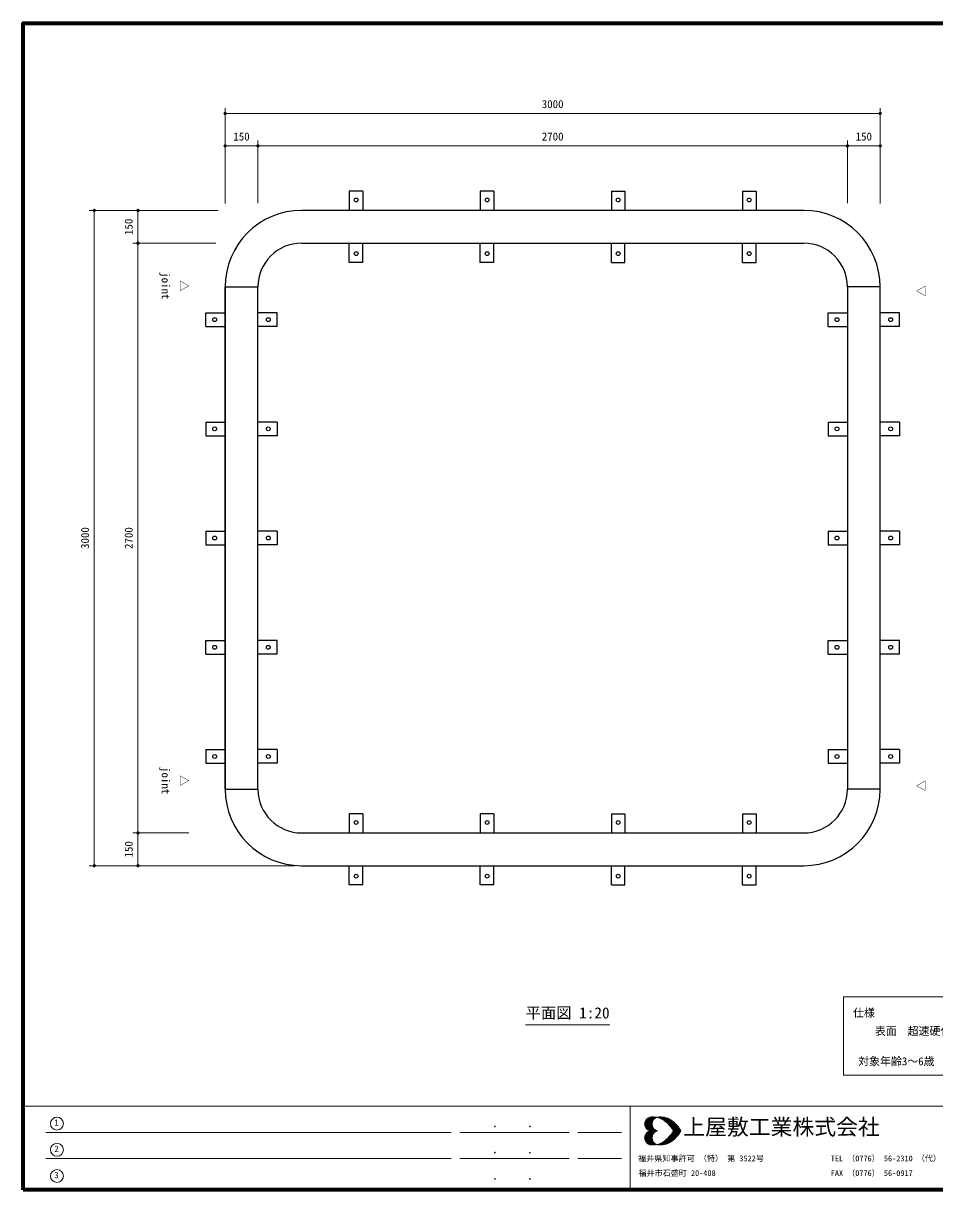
# Model space of a CAD drawing. Units: millimetres on the paper, enlarged 5 times, with parts at other scales. Extents: x 75 to 2025, y 75 to 1410.
# Drawn here: x 75 to 1118, y 75 to 1410 of the extents above; entities that cross this region are included whole.
import ezdxf
from ezdxf.enums import TextEntityAlignment as Align

# ---------------------------------------------------------------- set-up
doc = ezdxf.new("R2010")
doc.units = ezdxf.units.MM
doc.header["$LTSCALE"] = 5
for name, color, linetype, lineweight in [('0_15', 1, 'Continuous', 25), ('D-STR-1', 1, 'Continuous', 25), ('D-STR-DIM', 7, 'Continuous', 13), ('D-STR-TXT', 7, 'Continuous', 13), ('D-TTL', 7, 'Continuous', 70), ('D-TTL-FRAM', 7, 'Continuous', 13), ('D-TTL-TXT', 7, 'Continuous', 13)]:
    doc.layers.add(name, color=color, linetype=linetype, lineweight=lineweight)
doc.layers.add('D-DOC', color=7, linetype='Continuous')
doc.layers.add('D-STR-HTXT', color=7, linetype='Continuous')
doc.styles.add('ＭＳ ゴシック', font='')
doc.styles.get('ＭＳ ゴシック').set_extended_font_data('MS Gothic')

# ---------------------------------------------------------------- blocks, each defined once
blk = doc.blocks.new('filled_dot')
at = {"color": 0, "linetype": 'Continuous', "lineweight": -2, "const_width": 1.25}
blk.add_lwpolyline([(-0.625, 0, 1), (0.625, 0, 1)], format="xyb", close=True, dxfattribs=at)

msp = doc.modelspace()

# ---------------------------------------------------------------- linework, layer by layer
at = {"layer": '0_15'}
for p, q in [((1018.547, 1108.337), (1018.547, 533.337)), ((1056.047, 533.337), (1056.047, 1108.337))]:
    msp.add_line(p, q, dxfattribs=at)
at = {"layer": 'D-STR-1'}
for p, q in [((463.86, 1217.804), (448.235, 1217.804)), ((448.235, 1217.804), (448.235, 1195.864)), ((463.86, 1217.804), (463.86, 1195.864)), ((613.86, 1217.804), (598.235, 1217.804)), ((598.235, 1217.804), (598.235, 1195.864)), ((613.86, 1217.804), (613.86, 1195.864)), ((748.235, 1217.804), (763.86, 1217.804)), ((748.235, 1217.804), (748.235, 1195.864)), ((763.86, 1217.804), (763.86, 1195.864)), ((898.235, 1217.804), (913.86, 1217.804)), ((898.235, 1217.804), (898.235, 1195.864)), ((913.86, 1217.804), (913.86, 1195.864)), ((968.547, 1195.837), (393.547, 1195.837)), ((393.547, 1158.337), (968.547, 1158.337)), ((448.235, 1136.397), (448.235, 1158.337)), ((463.86, 1136.397), (463.86, 1158.337)), ((598.235, 1136.397), (598.235, 1158.337)), ((613.86, 1136.397), (613.86, 1158.337)), ((748.235, 1136.397), (748.235, 1158.337)), ((763.86, 1136.397), (763.86, 1158.337)), ((898.235, 1136.397), (898.235, 1158.337)), ((913.86, 1136.397), (913.86, 1158.337)), ((463.86, 1136.397), (448.235, 1136.397)), ((613.86, 1136.397), (598.235, 1136.397)), ((748.235, 1136.397), (763.86, 1136.397)), ((898.235, 1136.397), (913.86, 1136.397)), ((306.047, 1108.337), (306.047, 533.337)), ((306.047, 1108.337), (343.547, 1108.337)), ((306.047, 533.337), (306.047, 1108.337)), ((343.547, 533.337), (343.547, 1108.337)), ((1056.047, 1108.337), (1018.547, 1108.337)), ((284.107, 1063.024), (284.107, 1078.649)), ((284.107, 1078.649), (306.047, 1078.649)), ((365.487, 1078.649), (343.547, 1078.649)), ((365.487, 1063.024), (365.487, 1078.649)), ((996.607, 1063.024), (996.607, 1078.649)), ((996.607, 1078.649), (1018.547, 1078.649)), ((1077.987, 1078.649), (1056.047, 1078.649)), ((1077.987, 1063.024), (1077.987, 1078.649)), ((284.107, 1063.024), (306.047, 1063.024)), ((365.487, 1063.024), (343.547, 1063.024)), ((996.607, 1063.024), (1018.547, 1063.024)), ((1077.987, 1063.024), (1056.047, 1063.024)), ((284.134, 953.649), (284.134, 938.024)), ((284.134, 953.649), (306.074, 953.649)), ((365.487, 953.649), (343.547, 953.649)), ((365.487, 953.649), (365.487, 938.024)), ((996.607, 953.649), (996.607, 938.024)), ((996.607, 953.649), (1018.547, 953.649)), ((1077.96, 953.649), (1056.02, 953.649)), ((1077.96, 953.649), (1077.96, 938.024)), ((284.134, 938.024), (306.074, 938.024)), ((365.487, 938.024), (343.547, 938.024)), ((996.607, 938.024), (1018.547, 938.024)), ((1077.96, 938.024), (1056.02, 938.024)), ((284.107, 828.649), (284.107, 813.024)), ((284.107, 828.649), (306.047, 828.649)), ((365.487, 828.649), (343.547, 828.649)), ((365.487, 828.649), (365.487, 813.024)), ((996.607, 828.649), (996.607, 813.024)), ((996.607, 828.649), (1018.547, 828.649)), ((1077.987, 828.649), (1056.047, 828.649)), ((1077.987, 828.649), (1077.987, 813.024)), ((284.107, 813.024), (306.047, 813.024)), ((365.487, 813.024), (343.547, 813.024)), ((996.607, 813.024), (1018.547, 813.024)), ((1077.987, 813.024), (1056.047, 813.024)), ((284.134, 688.024), (284.134, 703.649)), ((284.134, 703.649), (306.074, 703.649)), ((365.487, 703.649), (343.547, 703.649)), ((365.487, 688.024), (365.487, 703.649)), ((996.607, 688.024), (996.607, 703.649)), ((996.607, 703.649), (1018.547, 703.649)), ((1077.96, 703.649), (1056.02, 703.649)), ((1077.96, 688.024), (1077.96, 703.649)), ((284.134, 688.024), (306.074, 688.024)), ((365.487, 688.024), (343.547, 688.024)), ((996.607, 688.024), (1018.547, 688.024)), ((1077.96, 688.024), (1056.02, 688.024)), ((284.107, 578.649), (284.107, 563.024)), ((284.107, 578.649), (306.047, 578.649)), ((365.487, 578.649), (343.547, 578.649)), ((365.487, 578.649), (365.487, 563.024)), ((996.607, 578.649), (996.607, 563.024)), ((996.607, 578.649), (1018.547, 578.649)), ((1077.987, 578.649), (1056.047, 578.649)), ((1077.987, 578.649), (1077.987, 563.024)), ((284.107, 563.024), (306.047, 563.024)), ((365.487, 563.024), (343.547, 563.024)), ((996.607, 563.024), (1018.547, 563.024)), ((1077.987, 563.024), (1056.047, 563.024)), ((306.047, 533.337), (343.547, 533.337)), ((1056.047, 533.337), (1018.547, 533.337)), ((463.86, 505.277), (448.235, 505.277)), ((448.235, 505.277), (448.235, 483.337)), ((463.86, 505.277), (463.86, 483.337)), ((613.86, 505.277), (598.235, 505.277)), ((598.235, 505.277), (598.235, 483.337)), ((613.86, 505.277), (613.86, 483.337)), ((748.235, 505.277), (763.86, 505.277)), ((748.235, 505.277), (748.235, 483.337)), ((763.86, 505.277), (763.86, 483.337)), ((898.235, 505.277), (913.86, 505.277)), ((898.235, 505.277), (898.235, 483.337)), ((913.86, 505.277), (913.86, 483.337)), ((393.547, 483.337), (968.547, 483.337)), ((393.547, 445.837), (968.547, 445.837)), ((448.235, 423.87), (448.235, 445.81)), ((463.86, 423.87), (463.86, 445.81)), ((598.235, 423.87), (598.235, 445.81)), ((613.86, 423.87), (613.86, 445.81)), ((748.235, 423.87), (748.235, 445.81)), ((763.86, 423.87), (763.86, 445.81)), ((898.235, 423.87), (898.235, 445.81)), ((913.86, 423.87), (913.86, 445.81)), ((463.86, 423.87), (448.235, 423.87)), ((613.86, 423.87), (598.235, 423.87)), ((748.235, 423.87), (763.86, 423.87)), ((898.235, 423.87), (913.86, 423.87))]:
    msp.add_line(p, q, dxfattribs=at)
for centre in [(456.047, 1207.804), (606.047, 1207.804), (756.047, 1207.804), (906.047, 1207.804), (456.047, 1146.397), (606.047, 1146.397), (756.047, 1146.397), (906.047, 1146.397), (294.08, 1070.837), (355.514, 1070.837), (1006.58, 1070.837), (1068.014, 1070.837), (294.08, 945.837), (355.487, 945.837), (1006.607, 945.837), (1068.014, 945.837), (294.08, 820.837), (355.514, 820.837), (1006.58, 820.837), (1068.014, 820.837), (294.08, 695.837), (355.487, 695.837), (1006.607, 695.837), (1068.014, 695.837), (294.08, 570.837), (355.514, 570.837), (1006.58, 570.837), (1068.014, 570.837), (456.047, 495.277), (606.047, 495.277), (756.047, 495.277), (906.047, 495.277), (456.047, 433.87), (606.047, 433.87), (756.047, 433.87), (906.047, 433.87)]:
    msp.add_circle(centre, 2.188, dxfattribs=at)
for centre, radius, start, end in [((393.547, 1108.337), 87.5, 90, 180), ((968.547, 1108.337), 87.5, 0, 90), ((393.547, 1108.337), 50, 90, 180), ((968.547, 1108.337), 50, 0, 90), ((393.547, 533.337), 87.5, 180, 270), ((393.547, 533.337), 50, 180, 270), ((968.547, 533.337), 87.5, 270, 0), ((968.547, 533.337), 50, 270, 0)]:
    msp.add_arc(centre, radius, start, end, dxfattribs=at)
at = {"layer": 'D-STR-DIM'}
for p, q in [((306.047, 1203.837), (306.047, 1312.848)), ((1056.047, 1203.837), (1056.047, 1312.848)), ((306.047, 1306.848), (1056.047, 1306.848)), ((306.047, 1203.837), (306.047, 1275.751)), ((306.047, 1269.751), (343.547, 1269.751)), ((343.547, 1204.044), (343.547, 1275.751)), ((343.547, 1204.044), (343.547, 1275.751)), ((343.547, 1269.751), (1018.547, 1269.751)), ((1018.547, 1204.044), (1018.547, 1275.751)), ((1018.547, 1204.044), (1018.547, 1275.751)), ((1056.047, 1269.751), (1018.547, 1269.751)), ((1056.047, 1203.837), (1056.047, 1275.751)), ((298.047, 1195.837), (150.278, 1195.837)), ((156.278, 445.837), (156.278, 1195.837)), ((298.047, 1195.837), (200.293, 1195.837)), ((206.293, 1195.837), (206.293, 1158.337)), ((295.408, 1158.337), (200.293, 1158.337)), ((295.408, 1158.337), (200.293, 1158.337)), ((206.293, 483.337), (206.293, 1158.337)), ((264.66, 483.337), (200.293, 483.337)), ((264.66, 483.337), (200.293, 483.337)), ((206.293, 445.837), (206.293, 483.337)), ((385.547, 445.837), (150.278, 445.837)), ((385.547, 445.837), (200.293, 445.837))]:
    msp.add_line(p, q, dxfattribs=at)
at = {"layer": 'D-STR-TXT'}
msp.add_line((650.11, 263.578), (746.36, 263.578), dxfattribs=at)
at = {"layer": 'D-TTL'}
msp.add_lwpolyline([(75, 75), (75, 1410), (2025, 1410), (2025, 75)], close=True, dxfattribs=at)
at = {"layer": 'D-TTL-FRAM'}
for p, q in [((75, 170.61), (2025, 170.61)), ((769.806, 170.61), (769.806, 75)), ((564.806, 140.61), (100.851, 140.61)), ((699.806, 140.61), (574.806, 140.61)), ((709.806, 140.61), (759.806, 140.61)), ((564.806, 110.61), (100.851, 110.61)), ((699.806, 110.61), (574.806, 110.61)), ((709.806, 110.61), (759.806, 110.61))]:
    msp.add_line(p, q, dxfattribs=at)
at = {"layer": 'D-TTL-FRAM', "color": 2}
msp.add_lwpolyline([(1014.006, 295.539), (1358.249, 295.539), (1358.249, 206.25), (1014.006, 206.25)], close=True, dxfattribs=at)
at = {"layer": 'D-TTL-TXT'}
for p, q in [((786.349, 150.195), (794.369, 158.216)), ((786.349, 150.299), (794.369, 142.279)), ((786.453, 149.049), (795.619, 158.216)), ((786.453, 151.445), (793.119, 158.112)), ((786.453, 151.341), (795.619, 142.279)), ((786.453, 148.945), (793.223, 142.279)), ((786.661, 148.112), (796.765, 158.216)), ((786.661, 152.279), (796.765, 142.279)), ((786.869, 147.175), (797.807, 158.112)), ((786.869, 147.487), (791.765, 142.487)), ((786.974, 153.112), (791.453, 157.695)), ((786.974, 153.216), (797.911, 142.279)), ((787.286, 146.445), (798.953, 158.008)), ((787.39, 153.945), (799.057, 142.279)), ((787.703, 154.778), (795.515, 147.07)), ((787.703, 145.612), (795.723, 153.633)), ((788.224, 144.987), (795.098, 151.862)), ((788.328, 155.403), (794.994, 148.737)), ((788.744, 144.362), (794.89, 150.508)), ((788.849, 156.028), (794.89, 149.987)), ((789.369, 143.841), (794.89, 149.362)), ((789.474, 156.549), (794.89, 151.133)), ((790.099, 143.32), (795.203, 148.424)), ((790.203, 156.966), (795.098, 152.07)), ((790.828, 142.904), (795.411, 147.487)), ((790.932, 157.487), (795.411, 153.008)), ((791.765, 157.799), (795.723, 153.841)), ((792.703, 158.112), (796.14, 154.57)), ((793.744, 158.216), (796.661, 155.195)), ((794.89, 158.216), (797.182, 155.924)), ((796.036, 158.216), (797.807, 156.445)), ((797.286, 158.216), (798.536, 156.966)), ((798.536, 158.112), (799.265, 157.383)), ((799.577, 157.487), (799.89, 157.903)), ((799.994, 157.799), (800.098, 157.799)), ((800.827, 157.695), (801.348, 158.112)), ((800.932, 158.112), (801.452, 157.487)), ((801.765, 157.383), (802.598, 158.216)), ((802.077, 158.112), (803.223, 156.966)), ((802.702, 157.174), (803.848, 158.216)), ((803.223, 158.112), (804.994, 156.341)), ((803.64, 156.862), (804.994, 158.216)), ((804.369, 158.216), (807.39, 155.091)), ((804.473, 156.549), (806.14, 158.216)), ((805.307, 156.133), (807.181, 158.008)), ((805.515, 158.112), (821.452, 142.279)), ((806.036, 155.716), (808.119, 157.903)), ((806.765, 158.112), (822.598, 142.279)), ((806.869, 155.403), (809.161, 157.695)), ((807.598, 154.883), (810.098, 157.487)), ((808.119, 157.903), (823.744, 142.279)), ((808.223, 154.466), (811.036, 157.174)), ((808.952, 153.945), (811.973, 156.966)), ((809.577, 157.695), (824.994, 142.279)), ((809.577, 153.424), (812.806, 156.549)), ((810.306, 152.904), (813.64, 156.237)), ((810.931, 152.383), (814.369, 155.924)), ((811.244, 157.174), (826.139, 142.279)), ((811.556, 151.862), (815.202, 155.508)), ((812.077, 151.237), (815.931, 155.091)), ((812.702, 150.716), (816.66, 154.57)), ((813.015, 156.549), (827.285, 142.279)), ((813.327, 150.091), (817.285, 154.154)), ((813.848, 149.466), (818.015, 153.633)), ((814.473, 148.841), (818.64, 153.008)), ((814.994, 148.216), (819.265, 152.487)), ((815.306, 155.403), (826.764, 144.05)), ((815.515, 147.591), (819.89, 151.966)), ((816.035, 146.966), (820.514, 151.445)), ((816.556, 146.341), (821.139, 150.82)), ((817.077, 145.612), (821.764, 150.195)), ((817.598, 144.987), (822.285, 149.674)), ((818.015, 144.258), (822.806, 149.049)), ((818.535, 143.529), (823.431, 148.424)), ((818.952, 142.8), (823.952, 147.799)), ((819.577, 142.279), (824.473, 147.175)), ((820.098, 151.862), (822.91, 148.945)), ((786.349, 134.154), (794.369, 142.175)), ((786.349, 134.258), (794.369, 126.238)), ((786.453, 133.112), (795.619, 142.175)), ((786.453, 135.508), (793.223, 142.175)), ((786.453, 135.404), (795.619, 126.238)), ((786.661, 132.175), (796.765, 142.175)), ((786.661, 136.341), (796.765, 126.238)), ((786.869, 136.966), (791.765, 141.966)), ((786.869, 137.279), (797.807, 126.342)), ((786.974, 131.237), (797.911, 142.175)), ((787.286, 138.008), (798.953, 126.446)), ((787.39, 130.508), (799.057, 142.175)), ((787.703, 138.841), (795.723, 130.821)), ((787.703, 129.675), (795.515, 137.383)), ((788.224, 139.466), (795.098, 132.592)), ((788.328, 129.05), (794.994, 135.716)), ((788.744, 140.091), (794.89, 133.946)), ((788.849, 128.425), (794.89, 134.466)), ((789.369, 140.612), (794.89, 135.091)), ((790.099, 141.133), (795.203, 136.029)), ((790.828, 141.55), (795.411, 136.966)), ((791.661, 142.487), (795.723, 146.654)), ((791.661, 141.966), (795.723, 137.8)), ((792.494, 142.279), (796.14, 145.82)), ((792.494, 142.175), (796.14, 138.633)), ((793.744, 142.279), (796.661, 145.195)), ((793.744, 142.175), (796.661, 139.258)), ((794.89, 142.279), (797.182, 144.57)), ((794.89, 142.175), (797.182, 139.883)), ((796.036, 142.279), (797.703, 143.945)), ((796.036, 142.175), (797.703, 140.508)), ((797.182, 142.279), (798.432, 143.425)), ((797.182, 142.175), (798.432, 141.029)), ((798.432, 142.279), (799.161, 143.008)), ((798.432, 142.175), (799.161, 141.445)), ((799.577, 142.279), (799.994, 142.591)), ((799.577, 142.175), (799.994, 141.862)), ((799.89, 142.591), (800.307, 142.279)), ((799.89, 141.862), (800.307, 142.175)), ((800.723, 142.279), (800.827, 142.279)), ((800.723, 142.175), (800.827, 142.175)), ((805.515, 126.342), (821.452, 142.175)), ((806.765, 126.342), (822.598, 142.175)), ((808.119, 126.55), (823.744, 142.175)), ((809.577, 126.758), (824.994, 142.175)), ((811.244, 127.279), (826.139, 142.175)), ((812.702, 133.737), (816.66, 129.883)), ((813.015, 127.904), (827.285, 142.175)), ((813.327, 134.362), (817.285, 130.3)), ((813.848, 134.987), (818.015, 130.821)), ((814.473, 135.612), (818.64, 131.446)), ((814.994, 136.237), (819.265, 131.967)), ((815.306, 129.05), (826.764, 140.404)), ((815.515, 136.862), (819.89, 132.487)), ((816.035, 137.487), (820.514, 133.008)), ((816.556, 138.112), (821.139, 133.633)), ((817.077, 138.841), (821.764, 134.258)), ((817.598, 144.883), (820.202, 142.279)), ((817.598, 139.571), (820.202, 142.175)), ((817.598, 139.466), (822.285, 134.779)), ((818.015, 140.196), (822.806, 135.404)), ((818.535, 140.925), (823.431, 136.029)), ((818.952, 141.654), (823.952, 136.654)), ((819.577, 142.175), (824.473, 137.279)), ((820.098, 132.592), (822.91, 135.508)), ((820.723, 142.279), (824.994, 146.445)), ((820.723, 142.175), (824.994, 138.008)), ((821.973, 142.279), (825.514, 145.82)), ((821.973, 142.175), (825.514, 138.633)), ((823.119, 142.279), (826.035, 145.091)), ((823.119, 142.175), (826.035, 139.362)), ((824.264, 142.279), (826.452, 144.466)), ((824.264, 142.175), (826.452, 139.987)), ((825.41, 142.279), (826.973, 143.737)), ((825.41, 142.175), (826.973, 140.716)), ((826.66, 142.279), (827.389, 143.008)), ((826.66, 142.175), (827.389, 141.445)), ((827.806, 142.279), (827.91, 142.279)), ((827.806, 142.175), (827.91, 142.175)), ((786.453, 133.008), (793.119, 126.342)), ((786.974, 131.342), (791.453, 126.758)), ((789.474, 127.904), (794.89, 133.321)), ((790.203, 127.487), (795.098, 132.383)), ((790.932, 126.967), (795.411, 131.446)), ((791.765, 126.654), (795.723, 130.612)), ((792.703, 126.342), (796.14, 129.883)), ((793.744, 126.238), (796.661, 129.258)), ((794.89, 126.238), (797.182, 128.529)), ((796.036, 126.238), (797.807, 128.008)), ((797.286, 126.238), (798.536, 127.487)), ((798.536, 126.342), (799.265, 127.071)), ((799.577, 126.967), (799.89, 126.55)), ((799.994, 126.654), (800.098, 126.654)), ((800.827, 126.758), (801.348, 126.342)), ((800.932, 126.342), (801.452, 126.967)), ((801.765, 127.071), (802.598, 126.238)), ((802.077, 126.342), (803.223, 127.487)), ((802.702, 127.279), (803.848, 126.238)), ((803.223, 126.342), (804.994, 128.112)), ((803.64, 127.592), (804.994, 126.238)), ((804.369, 126.238), (807.39, 129.362)), ((804.473, 127.904), (806.14, 126.238)), ((805.307, 128.321), (807.181, 126.446)), ((806.036, 128.737), (808.119, 126.55)), ((806.869, 129.05), (809.161, 126.758)), ((807.598, 129.571), (810.098, 126.967)), ((808.223, 129.987), (811.036, 127.279)), ((808.952, 130.508), (811.973, 127.487)), ((809.577, 131.029), (812.806, 127.904)), ((810.306, 131.55), (813.64, 128.217)), ((810.931, 132.071), (814.369, 128.529)), ((811.556, 132.592), (815.202, 128.946)), ((812.077, 133.217), (815.931, 129.362))]:
    msp.add_line(p, q, dxfattribs=at)
for centre in [(113.496, 150.632), (113.496, 120.632), (113.496, 90.632)]:
    msp.add_circle(centre, 7.403, dxfattribs=at)
for centre, radius, start, end in [((794.555, 150.173), 8.197, 105.2024, 254.7976), ((795.593, 134.805), 23.495, 58.71735, 97.79751), ((803.113, 150.173), 8.197, 105.2024, 254.7976), ((804.151, 134.805), 23.495, 58.71735, 97.79751), ((783.499, 120.96), 41.726, 30.69974, 54.3922), ((792.057, 120.96), 41.726, 30.69974, 54.3922), ((794.555, 134.353), 8.197, 105.2024, 254.7976), ((803.113, 134.353), 8.197, 105.2024, 254.7976), ((783.499, 163.566), 41.726, 305.6078, 329.30026), ((792.057, 163.566), 41.726, 305.6078, 329.30026), ((795.593, 149.721), 23.495, 262.20249, 301.28265), ((804.151, 149.721), 23.495, 262.20249, 301.28265)]:
    msp.add_arc(centre, radius, start, end, dxfattribs=at)

# ---------------------------------------------------------------- block references
at = {"layer": 'D-STR-DIM', "xscale": 1.5, "yscale": 1.5}
for p in [(306.047, 1306.848), (306.047, 1269.751), (343.547, 1269.751), (1018.547, 1269.751)]:
    msp.add_blockref('filled_dot', p, dxfattribs=at)
for p, rotation in [((1056.047, 1306.848), 180), ((343.547, 1269.751), 180), ((1018.547, 1269.751), 180), ((1056.047, 1269.751), 180), ((156.278, 1195.837), 270), ((206.293, 1195.837), 270), ((206.293, 1158.337), 90), ((206.293, 1158.337), 270), ((206.293, 483.337), 270), ((206.293, 483.337), 90), ((156.278, 445.837), 90), ((206.293, 445.837), 90)]:
    msp.add_blockref('filled_dot', p, dxfattribs=dict(at, rotation=rotation))

# ---------------------------------------------------------------- texts
at = {"layer": 'D-DOC', "style": 'ＭＳ ゴシック'}
for s, p in [('仕様', (1024.93, 270.094)), ('\u3000\u3000表面\u3000超速硬化ウレタン吹き付け仕上げ', (1024.93, 249.261)), ('対象年齢3～6歳', (1030.841, 214.601))]:
    msp.add_text(s, height=9.164, dxfattribs=at).set_placement(p, align=Align.BOTTOM_LEFT)
at = {"layer": 'D-STR-DIM', "style": 'ＭＳ ゴシック'}
for s, p in [('3000', (681.047, 1317.537)), ('150', (324.797, 1280.44)), ('2700', (681.047, 1280.44)), ('150', (1037.297, 1280.44))]:
    msp.add_text(s, height=9.164, dxfattribs=at).set_placement(p, align=Align.MIDDLE_CENTER)
for s, p in [('150', (195.604, 1177.087)), ('3000', (145.589, 820.837)), ('2700', (195.604, 820.837)), ('150', (195.604, 464.587))]:
    msp.add_text(s, height=9.164, rotation=90, dxfattribs=at).set_placement(p, align=Align.MIDDLE_CENTER)
at = {"layer": 'D-STR-HTXT', "style": 'ＭＳ ゴシック'}
for s, rotation, p in [('joint', 270, (230.686, 1109.553)), ('△', 270, (251.52, 1109.553)), ('△', 90, (1110.575, 1103.715)), ('joint', 270, (230.686, 543.15)), ('△', 270, (251.52, 543.15)), ('△', 90, (1110.575, 537.312))]:
    msp.add_text(s, height=9.164, rotation=rotation, dxfattribs=at).set_placement(p, align=Align.BOTTOM_CENTER)
at = {"layer": 'D-STR-TXT', "style": 'ＭＳ ゴシック'}
msp.add_text('平面図 1:20', height=12.83, dxfattribs=at).set_placement((650.11, 267.078), align=Align.BOTTOM_LEFT)
at = {"layer": 'D-TTL-FRAM', "style": 'ＭＳ ゴシック'}
for p in [(611.249, 143.21), (651.249, 143.21), (611.249, 113.21), (651.249, 113.21), (611.249, 83.21), (651.249, 83.21)]:
    msp.add_text('.', height=11, dxfattribs=at).set_placement(p, align=Align.BOTTOM_LEFT)
at = {"layer": 'D-TTL-TXT', "style": 'ＭＳ ゴシック'}
for s, height, p in [('1', 7.331, (110.442, 145.88)), ('上屋敷工業株式会社', 18.33, (830.566, 132.205)), ('2', 7.331, (110.442, 115.88)), ('福井県知事許可 （特） 第 3522号', 6.598, (779.073, 105.495)), ('TEL （0776） 56-2310 （代）', 6.598, (999.399, 105.494)), ('3', 7.331, (110.442, 85.88)), ('福井市石盛町 20-408', 6.598, (779.256, 88.703)), ('FAX （0776） 56-0917', 6.598, (999.399, 88.703))]:
    msp.add_text(s, height=height, dxfattribs=at).set_placement(p, align=Align.BOTTOM_LEFT)

doc.saveas('drawing.dxf')
